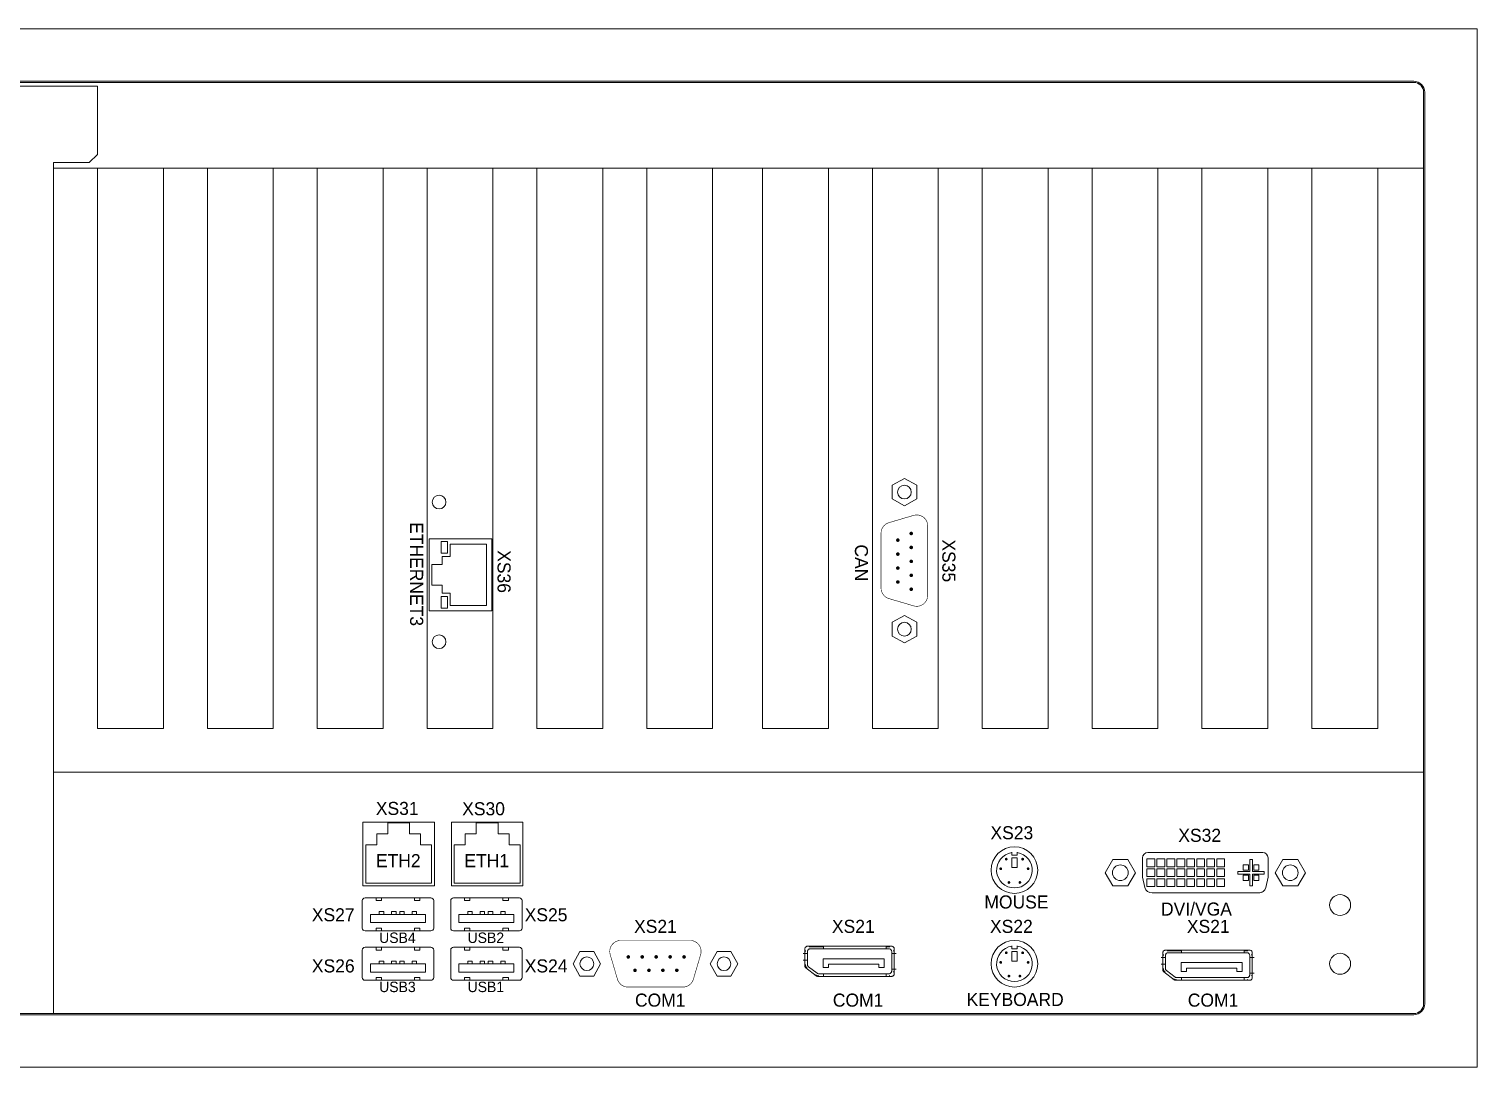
# Model space of a CAD drawing. Extents: x -2364 to 9601, y -871 to 1549.
# Drawn here: x -1607.9 to -1330.9, y 914.8 to 1113.3 of the extents above; entities that cross this region are included whole.
import ezdxf

# ---------------------------------------------------------------- set-up
doc = ezdxf.new("R2010")
doc.units = 0
doc.layers.get('0').update_dxf_attribs({"linetype": 'CONTINUOUS'})
doc.layers.add('IPC', color=150, linetype='CONTINUOUS')
doc.layers.add('NRS', color=1, linetype='CONTINUOUS')

msp = doc.modelspace()

# ---------------------------------------------------------------- linework, layer by layer
at = {"color": 7, "lineweight": 13}
for p, q in [((-1343.02752, 1103.34774), (-1790.45898, 1103.34774)), ((-1343.02752, 1103.13767), (-1790.45898, 1103.13767)), ((-1729.15086, 1102.43359), (-1594.76235, 1102.43359)), ((-1594.76235, 1089.32974), (-1594.76235, 1102.43359)), ((-1341.13697, 926.89589), (-1341.13697, 1101.24712)), ((-1340.9269, 926.89589), (-1340.9269, 1101.24712)), ((-1596.34038, 1087.79438), (-1594.76235, 1089.32974)), ((-1603.15807, 1086.70388), (-1603.15807, 1087.79438)), ((-1603.15807, 1087.79438), (-1596.34038, 1087.79438)), ((-1603.15807, 1086.70388), (-1341.13697, 1086.70388)), ((-1603.15807, 1086.70388), (-1603.15807, 979.57241)), ((-1603.15807, 1086.70388), (-1603.15807, 979.57241)), ((-1603.15807, 1086.70388), (-1603.15807, 925.00534)), ((-1594.7556, 1086.70388), (-1594.7556, 979.57241)), ((-1582.1519, 1086.70388), (-1582.1519, 979.57241)), ((-1582.1519, 1086.70388), (-1582.1519, 979.57241)), ((-1573.74943, 1086.70388), (-1573.74943, 979.57241)), ((-1561.14573, 1086.70388), (-1561.14573, 979.57241)), ((-1561.14573, 1086.70388), (-1561.14573, 979.57241)), ((-1552.74326, 1086.70388), (-1552.74326, 979.57241)), ((-1540.13956, 1086.70388), (-1540.13956, 979.57241)), ((-1540.13956, 1086.70388), (-1540.13956, 979.57241)), ((-1531.73709, 1086.70388), (-1531.73709, 979.57241)), ((-1531.73709, 1086.70388), (-1531.73709, 979.57241)), ((-1365.18501, 1086.70388), (-1524.5317, 1086.70388)), ((-1519.13338, 1086.70388), (-1519.13338, 979.57241)), ((-1519.13338, 1086.70388), (-1519.13338, 979.57241)), ((-1519.13338, 1086.70388), (-1519.13338, 979.57241)), ((-1519.13338, 1086.70388), (-1519.13338, 979.57241)), ((-1510.73091, 1086.70388), (-1510.73091, 979.57241)), ((-1498.12721, 1086.70388), (-1498.12721, 979.57241)), ((-1498.12721, 1086.70388), (-1498.12721, 979.57241)), ((-1489.72474, 1086.70388), (-1489.72474, 979.57241)), ((-1477.12104, 1086.70388), (-1477.12104, 979.57241)), ((-1477.12104, 1086.70388), (-1477.12104, 979.57241)), ((-1467.56587, 1086.70388), (-1467.56587, 979.57241)), ((-1467.56587, 1086.70388), (-1467.56587, 979.57241)), ((-1454.96216, 1086.70388), (-1454.96216, 979.57241)), ((-1454.96216, 1086.70388), (-1454.96216, 979.57241)), ((-1454.96216, 1086.70388), (-1454.96216, 979.57241)), ((-1454.96216, 1086.70388), (-1454.96216, 979.57241)), ((-1446.55969, 1086.70388), (-1446.55969, 979.57241)), ((-1446.55969, 1086.70388), (-1446.55969, 979.57241)), ((-1446.55969, 1086.70388), (-1446.55969, 979.57241)), ((-1433.95599, 1086.70388), (-1433.95599, 979.57241)), ((-1433.95599, 1086.70388), (-1433.95599, 979.57241)), ((-1433.95599, 1086.70388), (-1433.95599, 979.57241)), ((-1433.95599, 1086.70388), (-1433.95599, 979.57241)), ((-1433.95599, 1086.70388), (-1433.95599, 979.57241)), ((-1433.95599, 1086.70388), (-1433.95599, 979.57241)), ((-1425.55352, 1086.70388), (-1425.55352, 979.57241)), ((-1412.94982, 1086.70388), (-1412.94982, 979.57241)), ((-1412.94982, 1086.70388), (-1412.94982, 979.57241)), ((-1404.54735, 1086.70388), (-1404.54735, 979.57241)), ((-1391.94365, 1086.70388), (-1391.94365, 979.57241)), ((-1391.94365, 1086.70388), (-1391.94365, 979.57241)), ((-1383.54118, 1086.70388), (-1383.54118, 979.57241)), ((-1370.93748, 1086.70388), (-1370.93748, 979.57241)), ((-1362.53501, 1086.70388), (-1362.53501, 979.57241)), ((-1349.9313, 1086.70388), (-1349.9313, 979.57241)), ((-1442.80851, 1026.08376), (-1440.44792, 1027.3952)), ((-1442.80851, 1023.46089), (-1442.80851, 1026.08376)), ((-1440.44792, 1027.3952), (-1438.08733, 1026.08376)), ((-1438.08733, 1026.08376), (-1438.08733, 1023.46089)), ((-1440.44792, 1022.14945), (-1442.80851, 1023.46089)), ((-1438.08733, 1023.46089), (-1440.44792, 1022.14945)), ((-1531.34397, 1015.81904), (-1531.34397, 1002.06904)), ((-1519.34397, 1015.81904), (-1531.34397, 1015.81904)), ((-1529.04683, 1013.06904), (-1529.04683, 1015.31904)), ((-1529.04683, 1015.31904), (-1527.79683, 1015.31904)), ((-1527.79683, 1015.31904), (-1527.79683, 1013.06904)), ((-1527.34397, 1014.81904), (-1527.34397, 1012.44404)), ((-1520.34397, 1014.81904), (-1527.34397, 1014.81904)), ((-1520.34397, 1014.81904), (-1520.34397, 1003.06904)), ((-1519.34397, 1015.81904), (-1519.34397, 1002.06904)), ((-1530.84397, 1010.94404), (-1530.84397, 1006.94404)), ((-1530.84397, 1010.94404), (-1528.84397, 1010.94404)), ((-1527.79683, 1013.06904), (-1529.04683, 1013.06904)), ((-1528.84397, 1012.44404), (-1527.34397, 1012.44404)), ((-1528.84397, 1012.44404), (-1528.84397, 1010.94404)), ((-1530.84397, 1006.94404), (-1528.84397, 1006.94404)), ((-1528.84397, 1006.94404), (-1528.84397, 1005.44404)), ((-1528.84397, 1005.44404), (-1527.34397, 1005.44404)), ((-1527.34397, 1005.44404), (-1527.34397, 1003.06904)), ((-1527.79683, 1004.81904), (-1529.04683, 1004.81904)), ((-1529.04683, 1004.81904), (-1529.04683, 1002.56904)), ((-1529.04683, 1002.56904), (-1527.79683, 1002.56904)), ((-1527.79683, 1002.56904), (-1527.79683, 1004.81904)), ((-1520.34397, 1003.06904), (-1527.34397, 1003.06904)), ((-1519.34397, 1002.06904), (-1531.34397, 1002.06904)), ((-1442.80851, 999.85501), (-1440.44792, 1001.16645)), ((-1442.80851, 997.23213), (-1442.80851, 999.85501)), ((-1440.44792, 1001.16645), (-1438.08733, 999.85501)), ((-1438.08733, 999.85501), (-1438.08733, 997.23213)), ((-1440.44792, 995.9207), (-1442.80851, 997.23213)), ((-1438.08733, 997.23213), (-1440.44792, 995.9207)), ((-1582.1519, 979.57241), (-1594.7556, 979.57241)), ((-1561.14573, 979.57241), (-1573.74943, 979.57241)), ((-1540.13956, 979.57241), (-1552.74326, 979.57241)), ((-1519.13338, 979.57241), (-1531.73709, 979.57241)), ((-1519.13338, 979.57241), (-1531.73709, 979.57241)), ((-1498.12721, 979.57241), (-1510.73091, 979.57241)), ((-1477.12104, 979.57241), (-1489.72474, 979.57241)), ((-1454.96216, 979.57241), (-1467.56587, 979.57241)), ((-1433.95599, 979.57241), (-1446.55969, 979.57241)), ((-1433.95599, 979.57241), (-1446.55969, 979.57241)), ((-1412.94982, 979.57241), (-1425.55352, 979.57241)), ((-1391.94365, 979.57241), (-1404.54735, 979.57241)), ((-1370.93748, 979.57241), (-1383.54118, 979.57241)), ((-1349.9313, 979.57241), (-1362.53501, 979.57241)), ((-1341.13697, 971.16994), (-1603.15807, 971.16994)), ((-1543.99254, 961.63611), (-1543.99254, 949.44034)), ((-1543.99254, 961.63611), (-1530.33853, 961.63611)), ((-1539.26615, 961.51889), (-1535.06491, 961.51889)), ((-1539.26615, 959.41827), (-1539.26615, 961.51889)), ((-1535.06491, 961.51889), (-1535.06491, 959.41827)), ((-1530.33853, 949.44034), (-1530.33853, 961.63611)), ((-1527.08296, 961.63611), (-1527.08296, 949.44034)), ((-1527.08296, 961.63611), (-1513.42895, 961.63611)), ((-1522.35657, 959.41827), (-1522.35657, 961.51889)), ((-1522.35657, 961.51889), (-1518.15533, 961.51889)), ((-1518.15533, 961.51889), (-1518.15533, 959.41827)), ((-1513.42895, 949.44034), (-1513.42895, 961.63611)), ((-1541.36677, 957.31766), (-1541.36677, 959.41827)), ((-1541.36677, 959.41827), (-1539.26615, 959.41827)), ((-1535.06491, 959.41827), (-1532.9643, 959.41827)), ((-1532.9643, 959.41827), (-1532.9643, 957.31766)), ((-1524.45719, 959.41827), (-1522.35657, 959.41827)), ((-1524.45719, 957.31766), (-1524.45719, 959.41827)), ((-1518.15533, 959.41827), (-1516.05472, 959.41827)), ((-1516.05472, 959.41827), (-1516.05472, 957.31766)), ((-1543.46738, 949.9655), (-1543.46738, 957.31766)), ((-1543.46738, 957.31766), (-1541.36677, 957.31766)), ((-1532.9643, 957.31766), (-1530.86368, 957.31766)), ((-1530.86368, 957.31766), (-1530.86368, 949.9655)), ((-1526.5578, 957.31766), (-1524.45719, 957.31766)), ((-1526.5578, 949.9655), (-1526.5578, 957.31766)), ((-1516.05472, 957.31766), (-1513.9541, 957.31766)), ((-1513.9541, 957.31766), (-1513.9541, 949.9655)), ((-1419.92545, 955.86851), (-1419.92545, 955.34393)), ((-1418.8763, 955.34393), (-1418.8763, 955.86851)), ((-1393.89504, 955.82495), (-1371.89504, 955.82495)), ((-1419.92545, 955.34393), (-1418.8763, 955.34393)), ((-1419.92545, 952.98334), (-1419.92545, 954.81936)), ((-1419.92545, 954.81936), (-1418.8763, 954.81936)), ((-1418.8763, 952.98334), (-1419.92545, 952.98334)), ((-1418.8763, 954.81936), (-1418.8763, 952.98334)), ((-1400.58841, 954.46495), (-1402.03179, 951.96495)), ((-1397.70166, 954.46495), (-1400.58841, 954.46495)), ((-1396.25829, 951.96495), (-1397.70166, 954.46495)), ((-1394.89504, 951.10495), (-1394.89504, 954.82495)), ((-1394.05504, 953.11995), (-1394.05504, 954.61995)), ((-1394.05504, 954.61995), (-1392.55504, 954.61995)), ((-1394.05504, 953.11995), (-1392.55504, 953.11995)), ((-1394.05504, 951.21495), (-1394.05504, 952.71495)), ((-1394.05504, 952.71495), (-1392.55504, 952.71495)), ((-1392.55504, 953.11995), (-1392.55504, 954.61995)), ((-1392.55504, 951.21495), (-1392.55504, 952.71495)), ((-1392.15004, 953.11995), (-1392.15004, 954.61995)), ((-1392.15004, 954.61995), (-1390.65004, 954.61995)), ((-1392.15004, 953.11995), (-1390.65004, 953.11995)), ((-1392.15004, 952.71495), (-1390.65004, 952.71495)), ((-1392.15004, 951.21495), (-1392.15004, 952.71495)), ((-1390.65004, 953.11995), (-1390.65004, 954.61995)), ((-1390.65004, 951.21495), (-1390.65004, 952.71495)), ((-1390.24504, 953.11995), (-1390.24504, 954.61995)), ((-1390.24504, 954.61995), (-1388.74504, 954.61995)), ((-1390.24504, 953.11995), (-1388.74504, 953.11995)), ((-1390.24504, 952.71495), (-1388.74504, 952.71495)), ((-1390.24504, 951.21495), (-1390.24504, 952.71495)), ((-1388.74504, 953.11995), (-1388.74504, 954.61995)), ((-1388.74504, 951.21495), (-1388.74504, 952.71495)), ((-1388.34004, 953.11995), (-1388.34004, 954.61995)), ((-1388.34004, 954.61995), (-1386.84004, 954.61995)), ((-1388.34004, 953.11995), (-1386.84004, 953.11995)), ((-1388.34004, 952.71495), (-1386.84004, 952.71495)), ((-1388.34004, 951.21495), (-1388.34004, 952.71495)), ((-1386.84004, 953.11995), (-1386.84004, 954.61995)), ((-1386.84004, 951.21495), (-1386.84004, 952.71495)), ((-1386.43504, 953.11995), (-1386.43504, 954.61995)), ((-1386.43504, 954.61995), (-1384.93504, 954.61995)), ((-1386.43504, 953.11995), (-1384.93504, 953.11995)), ((-1386.43504, 952.71495), (-1384.93504, 952.71495)), ((-1386.43504, 951.21495), (-1386.43504, 952.71495)), ((-1384.93504, 953.11995), (-1384.93504, 954.61995)), ((-1384.93504, 951.21495), (-1384.93504, 952.71495)), ((-1384.53004, 953.11995), (-1384.53004, 954.61995)), ((-1384.53004, 954.61995), (-1383.03004, 954.61995)), ((-1384.53004, 953.11995), (-1383.03004, 953.11995)), ((-1384.53004, 952.71495), (-1383.03004, 952.71495)), ((-1384.53004, 951.21495), (-1384.53004, 952.71495)), ((-1383.03004, 953.11995), (-1383.03004, 954.61995)), ((-1383.03004, 951.21495), (-1383.03004, 952.71495)), ((-1382.62504, 953.11995), (-1382.62504, 954.61995)), ((-1382.62504, 954.61995), (-1381.12504, 954.61995)), ((-1382.62504, 953.11995), (-1381.12504, 953.11995)), ((-1382.62504, 952.71495), (-1381.12504, 952.71495)), ((-1382.62504, 951.21495), (-1382.62504, 952.71495)), ((-1381.12504, 953.11995), (-1381.12504, 954.61995)), ((-1381.12504, 951.21495), (-1381.12504, 952.71495)), ((-1380.72004, 953.11995), (-1380.72004, 954.61995)), ((-1380.72004, 954.61995), (-1379.22004, 954.61995)), ((-1380.72004, 953.11995), (-1379.22004, 953.11995)), ((-1380.72004, 952.71495), (-1379.22004, 952.71495)), ((-1380.72004, 951.21495), (-1380.72004, 952.71495)), ((-1379.22004, 953.11995), (-1379.22004, 954.61995)), ((-1379.22004, 951.21495), (-1379.22004, 952.71495)), ((-1375.64504, 952.46495), (-1375.64504, 953.46495)), ((-1375.64504, 953.46495), (-1374.64504, 953.46495)), ((-1374.64504, 952.46495), (-1374.64504, 953.46495)), ((-1374.39504, 952.21495), (-1374.39504, 954.46495)), ((-1374.39504, 954.46495), (-1373.89504, 954.46495)), ((-1373.89504, 952.21495), (-1373.89504, 954.46495)), ((-1373.64504, 952.46495), (-1373.64504, 953.46495)), ((-1373.64504, 953.46495), (-1372.64504, 953.46495)), ((-1372.64504, 952.46495), (-1372.64504, 953.46495)), ((-1370.89504, 951.10495), (-1370.89504, 954.82495)), ((-1369.53179, 951.96495), (-1368.08841, 954.46495)), ((-1368.08841, 954.46495), (-1365.20166, 954.46495)), ((-1365.20166, 954.46495), (-1363.75829, 951.96495)), ((-1530.86368, 949.9655), (-1543.46738, 949.9655)), ((-1513.9541, 949.9655), (-1526.5578, 949.9655)), ((-1402.03179, 951.96495), (-1400.58841, 949.46495)), ((-1397.70166, 949.46495), (-1396.25829, 951.96495)), ((-1394.89504, 951.10495), (-1394.48692, 949.13061)), ((-1394.05504, 951.21495), (-1392.55504, 951.21495)), ((-1394.05504, 950.80995), (-1394.05504, 949.30995)), ((-1394.05504, 950.80995), (-1392.55504, 950.80995)), ((-1392.55504, 950.80995), (-1392.55504, 949.30995)), ((-1392.15004, 951.21495), (-1390.65004, 951.21495)), ((-1392.15004, 950.80995), (-1390.65004, 950.80995)), ((-1392.15004, 950.80995), (-1392.15004, 949.30995)), ((-1390.65004, 950.80995), (-1390.65004, 949.30995)), ((-1390.24504, 951.21495), (-1388.74504, 951.21495)), ((-1390.24504, 950.80995), (-1388.74504, 950.80995)), ((-1390.24504, 950.80995), (-1390.24504, 949.30995)), ((-1388.74504, 950.80995), (-1388.74504, 949.30995)), ((-1388.34004, 951.21495), (-1386.84004, 951.21495)), ((-1388.34004, 950.80995), (-1386.84004, 950.80995)), ((-1388.34004, 950.80995), (-1388.34004, 949.30995)), ((-1386.84004, 950.80995), (-1386.84004, 949.30995)), ((-1386.43504, 951.21495), (-1384.93504, 951.21495)), ((-1386.43504, 950.80995), (-1384.93504, 950.80995)), ((-1386.43504, 950.80995), (-1386.43504, 949.30995)), ((-1384.93504, 950.80995), (-1384.93504, 949.30995)), ((-1384.53004, 951.21495), (-1383.03004, 951.21495)), ((-1384.53004, 950.80995), (-1383.03004, 950.80995)), ((-1384.53004, 950.80995), (-1384.53004, 949.30995)), ((-1383.03004, 950.80995), (-1383.03004, 949.30995)), ((-1382.62504, 951.21495), (-1381.12504, 951.21495)), ((-1382.62504, 950.80995), (-1381.12504, 950.80995)), ((-1382.62504, 950.80995), (-1382.62504, 949.30995)), ((-1381.12504, 950.80995), (-1381.12504, 949.30995)), ((-1380.72004, 951.21495), (-1379.22004, 951.21495)), ((-1380.72004, 950.80995), (-1379.22004, 950.80995)), ((-1380.72004, 950.80995), (-1380.72004, 949.30995)), ((-1379.22004, 950.80995), (-1379.22004, 949.30995)), ((-1376.64504, 952.21495), (-1374.39504, 952.21495)), ((-1376.64504, 951.71495), (-1376.64504, 952.21495)), ((-1376.64504, 951.71495), (-1374.39504, 951.71495)), ((-1375.64504, 952.46495), (-1374.64504, 952.46495)), ((-1375.64504, 951.46495), (-1374.64504, 951.46495)), ((-1375.64504, 951.46495), (-1375.64504, 950.46495)), ((-1375.64504, 950.46495), (-1374.64504, 950.46495)), ((-1374.64504, 951.46495), (-1374.64504, 950.46495)), ((-1374.39504, 949.46495), (-1374.39504, 951.71495)), ((-1373.89504, 952.21495), (-1371.64504, 952.21495)), ((-1373.89504, 951.71495), (-1371.64504, 951.71495)), ((-1373.89504, 949.46495), (-1373.89504, 951.71495)), ((-1373.64504, 952.46495), (-1372.64504, 952.46495)), ((-1373.64504, 951.46495), (-1373.64504, 950.46495)), ((-1373.64504, 951.46495), (-1372.64504, 951.46495)), ((-1373.64504, 950.46495), (-1372.64504, 950.46495)), ((-1372.64504, 951.46495), (-1372.64504, 950.46495)), ((-1371.64504, 951.71495), (-1371.64504, 952.21495)), ((-1370.89504, 951.10495), (-1371.30315, 949.13061)), ((-1368.08841, 949.46495), (-1369.53179, 951.96495)), ((-1363.75829, 951.96495), (-1365.20166, 949.46495)), ((-1543.99254, 949.44034), (-1530.33853, 949.44034)), ((-1527.08296, 949.44034), (-1513.42895, 949.44034)), ((-1400.58841, 949.46495), (-1397.70166, 949.46495)), ((-1394.05504, 949.30995), (-1392.55504, 949.30995)), ((-1393.0639, 948.10495), (-1372.72618, 948.10495)), ((-1392.15004, 949.30995), (-1390.65004, 949.30995)), ((-1390.24504, 949.30995), (-1388.74504, 949.30995)), ((-1388.34004, 949.30995), (-1386.84004, 949.30995)), ((-1386.43504, 949.30995), (-1384.93504, 949.30995)), ((-1384.53004, 949.30995), (-1383.03004, 949.30995)), ((-1382.62504, 949.30995), (-1381.12504, 949.30995)), ((-1380.72004, 949.30995), (-1379.22004, 949.30995)), ((-1374.39504, 949.46495), (-1373.89504, 949.46495)), ((-1365.20166, 949.46495), (-1368.08841, 949.46495)), ((-1544.12762, 941.37598), (-1544.12762, 946.62795)), ((-1543.60242, 947.15315), (-1530.9977, 947.15315)), ((-1541.50164, 946.62795), (-1541.50164, 947.15315)), ((-1541.50164, 946.62795), (-1540.45124, 946.62795)), ((-1540.03109, 944.52716), (-1540.8714, 944.52716)), ((-1540.8714, 944.52716), (-1540.8714, 944.00197)), ((-1540.45124, 946.62795), (-1540.45124, 947.15315)), ((-1540.03109, 944.52716), (-1540.03109, 944.00197)), ((-1537.6677, 944.52716), (-1538.50802, 944.52716)), ((-1538.50802, 944.52716), (-1538.50802, 944.00197)), ((-1537.6677, 944.52716), (-1537.6677, 944.00197)), ((-1536.93243, 944.00197), (-1536.93243, 944.52716)), ((-1536.09211, 944.52716), (-1536.93243, 944.52716)), ((-1536.09211, 944.00197), (-1536.09211, 944.52716)), ((-1534.56904, 944.00197), (-1534.56904, 944.52716)), ((-1533.72873, 944.52716), (-1534.56904, 944.52716)), ((-1534.14888, 947.15315), (-1534.14888, 946.62795)), ((-1534.14888, 946.62795), (-1533.09849, 946.62795)), ((-1533.72873, 944.00197), (-1533.72873, 944.52716)), ((-1533.09849, 947.15315), (-1533.09849, 946.62795)), ((-1530.47251, 946.62795), (-1530.47251, 941.37598)), ((-1527.21804, 941.37598), (-1527.21804, 946.62795)), ((-1526.69284, 947.15315), (-1514.08812, 947.15315)), ((-1524.59206, 946.62795), (-1524.59206, 947.15315)), ((-1524.59206, 946.62795), (-1523.54166, 946.62795)), ((-1523.12151, 944.52716), (-1523.96182, 944.52716)), ((-1523.96182, 944.52716), (-1523.96182, 944.00197)), ((-1523.54166, 946.62795), (-1523.54166, 947.15315)), ((-1523.12151, 944.52716), (-1523.12151, 944.00197)), ((-1520.75812, 944.52716), (-1521.59844, 944.52716)), ((-1521.59844, 944.52716), (-1521.59844, 944.00197)), ((-1520.75812, 944.52716), (-1520.75812, 944.00197)), ((-1520.02285, 944.00197), (-1520.02285, 944.52716)), ((-1519.18253, 944.52716), (-1520.02285, 944.52716)), ((-1519.18253, 944.00197), (-1519.18253, 944.52716)), ((-1517.65946, 944.00197), (-1517.65946, 944.52716)), ((-1516.81915, 944.52716), (-1517.65946, 944.52716)), ((-1517.2393, 947.15315), (-1517.2393, 946.62795)), ((-1517.2393, 946.62795), (-1516.18891, 946.62795)), ((-1516.81915, 944.00197), (-1516.81915, 944.52716)), ((-1516.18891, 947.15315), (-1516.18891, 946.62795)), ((-1513.56293, 946.62795), (-1513.56293, 941.37598)), ((-1532.0481, 944.00197), (-1542.55203, 944.00197)), ((-1542.55203, 944.00197), (-1542.55203, 942.42638)), ((-1542.55203, 942.42638), (-1532.0481, 942.42638)), ((-1532.0481, 942.42638), (-1532.0481, 944.00197)), ((-1525.64245, 944.00197), (-1525.64245, 942.42638)), ((-1515.13852, 944.00197), (-1525.64245, 944.00197)), ((-1525.64245, 942.42638), (-1515.13852, 942.42638)), ((-1515.13852, 942.42638), (-1515.13852, 944.00197)), ((-1530.9977, 940.85079), (-1543.60242, 940.85079)), ((-1541.50164, 940.85079), (-1541.50164, 941.37598)), ((-1540.45124, 941.37598), (-1541.50164, 941.37598)), ((-1540.45124, 940.85079), (-1540.45124, 941.37598)), ((-1533.09849, 941.37598), (-1534.14888, 941.37598)), ((-1534.14888, 941.37598), (-1534.14888, 940.85079)), ((-1533.09849, 941.37598), (-1533.09849, 940.85079)), ((-1514.08812, 940.85079), (-1526.69284, 940.85079)), ((-1524.59206, 940.85079), (-1524.59206, 941.37598)), ((-1523.54166, 941.37598), (-1524.59206, 941.37598)), ((-1523.54166, 940.85079), (-1523.54166, 941.37598)), ((-1517.2393, 941.37598), (-1517.2393, 940.85079)), ((-1516.18891, 941.37598), (-1517.2393, 941.37598)), ((-1516.18891, 941.37598), (-1516.18891, 940.85079)), ((-1544.12762, 931.92245), (-1544.12762, 937.17441)), ((-1543.60242, 937.69961), (-1530.9977, 937.69961)), ((-1541.50164, 937.17441), (-1541.50164, 937.69961)), ((-1541.50164, 937.17441), (-1540.45124, 937.17441)), ((-1540.45124, 937.17441), (-1540.45124, 937.69961)), ((-1534.14888, 937.69961), (-1534.14888, 937.17441)), ((-1534.14888, 937.17441), (-1533.09849, 937.17441)), ((-1533.09849, 937.69961), (-1533.09849, 937.17441)), ((-1530.47251, 937.17441), (-1530.47251, 931.92245)), ((-1527.21804, 931.92245), (-1527.21804, 937.17441)), ((-1526.69284, 937.69961), (-1514.08812, 937.69961)), ((-1524.59206, 937.17441), (-1524.59206, 937.69961)), ((-1524.59206, 937.17441), (-1523.54166, 937.17441)), ((-1523.54166, 937.17441), (-1523.54166, 937.69961)), ((-1517.2393, 937.69961), (-1517.2393, 937.17441)), ((-1517.2393, 937.17441), (-1516.18891, 937.17441)), ((-1516.18891, 937.69961), (-1516.18891, 937.17441)), ((-1513.56293, 937.17441), (-1513.56293, 931.92245)), ((-1503.79885, 934.54843), (-1502.48741, 936.90902)), ((-1502.48741, 936.90902), (-1499.86454, 936.90902)), ((-1499.86454, 936.90902), (-1498.5531, 934.54843)), ((-1477.5701, 934.54843), (-1476.25866, 936.90902)), ((-1476.25866, 936.90902), (-1473.63579, 936.90902)), ((-1473.63579, 936.90902), (-1472.32435, 934.54843)), ((-1419.92545, 937.95817), (-1419.92545, 937.43359)), ((-1419.92545, 937.43359), (-1418.8763, 937.43359)), ((-1419.92545, 936.90902), (-1418.8763, 936.90902)), ((-1419.92545, 935.073), (-1419.92545, 936.90902)), ((-1418.8763, 937.43359), (-1418.8763, 937.95817)), ((-1418.8763, 936.90902), (-1418.8763, 935.073)), ((-1532.0481, 934.54843), (-1542.55203, 934.54843)), ((-1542.55203, 934.54843), (-1542.55203, 932.97284)), ((-1540.03109, 935.07363), (-1540.8714, 935.07363)), ((-1540.8714, 935.07363), (-1540.8714, 934.54843)), ((-1540.03109, 935.07363), (-1540.03109, 934.54843)), ((-1537.6677, 935.07363), (-1538.50802, 935.07363)), ((-1538.50802, 935.07363), (-1538.50802, 934.54843)), ((-1537.6677, 935.07363), (-1537.6677, 934.54843)), ((-1536.93243, 934.54843), (-1536.93243, 935.07363)), ((-1536.09211, 935.07363), (-1536.93243, 935.07363)), ((-1536.09211, 934.54843), (-1536.09211, 935.07363)), ((-1534.56904, 934.54843), (-1534.56904, 935.07363)), ((-1533.72873, 935.07363), (-1534.56904, 935.07363)), ((-1533.72873, 934.54843), (-1533.72873, 935.07363)), ((-1532.0481, 932.97284), (-1532.0481, 934.54843)), ((-1515.13852, 934.54843), (-1525.64245, 934.54843)), ((-1525.64245, 934.54843), (-1525.64245, 932.97284)), ((-1523.12151, 935.07363), (-1523.96182, 935.07363)), ((-1523.96182, 935.07363), (-1523.96182, 934.54843)), ((-1523.12151, 935.07363), (-1523.12151, 934.54843)), ((-1521.59844, 935.07363), (-1521.59844, 934.54843)), ((-1520.75812, 935.07363), (-1521.59844, 935.07363)), ((-1520.75812, 935.07363), (-1520.75812, 934.54843)), ((-1520.02285, 934.54843), (-1520.02285, 935.07363)), ((-1519.18253, 935.07363), (-1520.02285, 935.07363)), ((-1519.18253, 934.54843), (-1519.18253, 935.07363)), ((-1517.65946, 934.54843), (-1517.65946, 935.07363)), ((-1516.81915, 935.07363), (-1517.65946, 935.07363)), ((-1516.81915, 934.54843), (-1516.81915, 935.07363)), ((-1515.13852, 932.97284), (-1515.13852, 934.54843)), ((-1502.48741, 932.18784), (-1503.79885, 934.54843)), ((-1498.5531, 934.54843), (-1499.86454, 932.18784)), ((-1476.25866, 932.18784), (-1477.5701, 934.54843)), ((-1472.32435, 934.54843), (-1473.63579, 932.18784)), ((-1418.8763, 935.073), (-1419.92545, 935.073)), ((-1530.9977, 931.39725), (-1543.60242, 931.39725)), ((-1542.55203, 932.97284), (-1532.0481, 932.97284)), ((-1541.50164, 931.39725), (-1541.50164, 931.92245)), ((-1540.45124, 931.92245), (-1541.50164, 931.92245)), ((-1540.45124, 931.39725), (-1540.45124, 931.92245)), ((-1533.09849, 931.92245), (-1534.14888, 931.92245)), ((-1534.14888, 931.92245), (-1534.14888, 931.39725)), ((-1533.09849, 931.92245), (-1533.09849, 931.39725)), ((-1514.08812, 931.39725), (-1526.69284, 931.39725)), ((-1525.64245, 932.97284), (-1515.13852, 932.97284)), ((-1524.59206, 931.39725), (-1524.59206, 931.92245)), ((-1523.54166, 931.92245), (-1524.59206, 931.92245)), ((-1523.54166, 931.39725), (-1523.54166, 931.92245)), ((-1516.18891, 931.92245), (-1517.2393, 931.92245)), ((-1517.2393, 931.92245), (-1517.2393, 931.39725)), ((-1516.18891, 931.92245), (-1516.18891, 931.39725)), ((-1499.86454, 932.18784), (-1502.48741, 932.18784)), ((-1473.63579, 932.18784), (-1476.25866, 932.18784)), ((-1790.45898, 925.00534), (-1343.02752, 925.00534)), ((-1790.45898, 924.79528), (-1343.02752, 924.79528))]:
    msp.add_line(p, q, dxfattribs=at)
msp.add_lwpolyline([(-1802.5596, 1113.34774), (-1330.9269, 1113.34774), (-1330.9269, 914.79528), (-1802.5596, 914.79528)], close=True, dxfattribs=at)
for points, const_width in [([(-1435.98903, 1018.29598), (-1435.98903, 1005.01992, -0.500705616), (-1438.6794, 1003.00688), (-1443.40058, 1004.39546, -0.332706414), (-1444.90681, 1006.4085), (-1444.90681, 1016.9074, -0.332706414), (-1443.40058, 1018.92043), (-1438.6794, 1020.30901, -0.500705616)], 0.10492), ([(-1439.30882, 1016.84987, 1), (-1438.96645, 1016.84987, 1)], 0.34237), ([(-1441.87261, 1015.57172, 1), (-1441.53024, 1015.57172, 1)], 0.34237), ([(-1439.30882, 1014.18209, 1), (-1438.96645, 1014.18209, 1)], 0.34237), ([(-1441.87261, 1012.90393, 1), (-1441.53024, 1012.90393, 1)], 0.34237), ([(-1439.30882, 1011.51431, 1), (-1438.96645, 1011.51431, 1)], 0.34237), ([(-1441.87261, 1010.23615, 1), (-1441.53024, 1010.23615, 1)], 0.34237), ([(-1439.30882, 1008.84652, 1), (-1438.96645, 1008.84652, 1)], 0.34237), ([(-1441.87261, 1007.56836, 1), (-1441.53024, 1007.56836, 1)], 0.34237), ([(-1439.30882, 1006.17874, 1), (-1438.96645, 1006.17874, 1)], 0.34237), ([(-1422.15489, 952.72106, 1), (-1421.89261, 952.72106, 1)], 0.26229), ([(-1421.10574, 954.55707, 1), (-1420.84346, 954.55707, 1)], 0.26229), ([(-1417.95829, 954.55707, 1), (-1417.696, 954.55707, 1)], 0.26229), ([(-1416.90914, 952.72106, 1), (-1416.64685, 952.72106, 1)], 0.26229), ([(-1420.58117, 950.09818, 1), (-1420.31888, 950.09818, 1)], 0.26229), ([(-1418.48287, 950.09818, 1), (-1418.22058, 950.09818, 1)], 0.26229), ([(-1494.69963, 939.00732), (-1481.42357, 939.00732, -0.500705616), (-1479.41053, 936.31695), (-1480.79911, 931.59577, -0.332706414), (-1482.81215, 930.08954), (-1493.31105, 930.08954, -0.332706414), (-1495.32408, 931.59577), (-1496.71267, 936.31695, -0.500705616)], 0.10492), ([(-1493.25353, 935.68752, 1), (-1493.25353, 936.02989, 1)], 0.34237), ([(-1490.58574, 935.68752, 1), (-1490.58574, 936.02989, 1)], 0.34237), ([(-1487.91796, 935.68752, 1), (-1487.91796, 936.02989, 1)], 0.34237), ([(-1485.25017, 935.68752, 1), (-1485.25017, 936.02989, 1)], 0.34237), ([(-1482.58239, 935.68752, 1), (-1482.58239, 936.02989, 1)], 0.34237), ([(-1421.10574, 936.64673, 1), (-1420.84346, 936.64673, 1)], 0.26229), ([(-1417.95829, 936.64673, 1), (-1417.696, 936.64673, 1)], 0.26229), ([(-1491.97537, 933.12374, 1), (-1491.97537, 933.46611, 1)], 0.34237), ([(-1489.30758, 933.12374, 1), (-1489.30758, 933.46611, 1)], 0.34237), ([(-1486.6398, 933.12374, 1), (-1486.6398, 933.46611, 1)], 0.34237), ([(-1483.97202, 933.12374, 1), (-1483.97202, 933.46611, 1)], 0.34237), ([(-1422.15489, 934.81072, 1), (-1421.89261, 934.81072, 1)], 0.26229), ([(-1416.90914, 934.81072, 1), (-1416.64685, 934.81072, 1)], 0.26229), ([(-1420.58117, 932.18784, 1), (-1420.31888, 932.18784, 1)], 0.26229), ([(-1418.48287, 932.18784, 1), (-1418.22058, 932.18784, 1)], 0.26229)]:
    msp.add_lwpolyline(points, format="xyb", close=True, dxfattribs=dict(at, const_width=const_width))
at = {"color": 7, "lineweight": 13, "const_width": 0.1}
msp.add_lwpolyline([(-1393.89504, 955.82495), (-1371.89504, 955.82495, -0.414213562), (-1370.89504, 954.82495), (-1370.89504, 951.10495), (-1371.30315, 949.13061, -0.389264752), (-1372.72618, 948.10495), (-1393.0639, 948.10495, -0.322822806), (-1394.48692, 949.13061), (-1394.89504, 951.10495), (-1394.89504, 954.82495, -0.414213562), (-1393.89504, 955.82495, -1)], format="xyb", dxfattribs=at)
at = {"color": 7, "lineweight": 13}
for centre, radius in [((-1440.44792, 1024.77232), 1.31144), ((-1529.42741, 1022.8527), 1.31144), ((-1440.44792, 998.54357), 1.31144), ((-1529.42741, 996.15093), 1.31144), ((-1419.40087, 952.45877), 4.45889), ((-1399.14504, 951.96495), 1.5), ((-1366.64504, 951.96495), 1.5), ((-1357.11853, 945.78766), 2), ((-1419.40087, 934.54843), 4.45889), ((-1357.11853, 934.54843), 2), ((-1501.17598, 934.54843), 1.31144), ((-1474.94722, 934.54843), 1.31144)]:
    msp.add_circle(centre, radius, dxfattribs=at)
for centre, radius, start, end in [((-1343.02752, 1101.24712), 2.10062, 0, 90), ((-1343.02752, 1101.24712), 1.89056, 0, 90), ((-1419.40087, 952.45877), 3.40974, 98.7461623, 81.2538377), ((-1393.89504, 954.82495), 1, 90, 180), ((-1371.89504, 954.82495), 1, 0, 90), ((-1393.0639, 949.60495), 1.5, 198.4349488, 270), ((-1372.72618, 949.60495), 1.5, 270, 341.5650512), ((-1543.60242, 946.62795), 0.5252, 90, 180), ((-1530.9977, 946.62795), 0.5252, 0, 90), ((-1526.69284, 946.62795), 0.5252, 90, 180), ((-1514.08812, 946.62795), 0.5252, 0, 90), ((-1543.60242, 941.37598), 0.5252, 180, 270), ((-1530.9977, 941.37598), 0.5252, 270, 0), ((-1526.69284, 941.37598), 0.5252, 180, 270), ((-1514.08812, 941.37598), 0.5252, 270, 0), ((-1543.60242, 937.17441), 0.5252, 90, 180), ((-1530.9977, 937.17441), 0.5252, 0, 90), ((-1526.69284, 937.17441), 0.5252, 90, 180), ((-1514.08812, 937.17441), 0.5252, 0, 90), ((-1419.40087, 934.54843), 3.40974, 98.7461623, 81.2538377), ((-1543.60242, 931.92245), 0.5252, 180, 270), ((-1530.9977, 931.92245), 0.5252, 270, 0), ((-1526.69284, 931.92245), 0.5252, 180, 270), ((-1514.08812, 931.92245), 0.5252, 270, 0), ((-1343.02752, 926.89589), 2.10062, 270, 0), ((-1343.02752, 926.89589), 1.89056, 270, 0)]:
    msp.add_arc(centre, radius, start, end, dxfattribs=at)
at = {"layer": 'IPC', "color": 7, "linetype": 'Continuous', "lineweight": 15}
for p, q in [((-1459.47918, 934.1381), (-1459.47918, 937.40025)), ((-1459.34394, 937.07744), (-1459.37918, 936.90025)), ((-1458.97918, 937.90026), (-1442.87918, 937.90026)), ((-1458.97918, 936.90025), (-1458.97918, 936.52026)), ((-1458.97918, 936.52026), (-1458.97918, 935.23526)), ((-1458.47918, 937.80025), (-1458.65637, 937.76501)), ((-1458.47918, 937.80025), (-1455.92918, 937.80025)), ((-1458.47918, 937.40025), (-1455.92918, 937.40025)), ((-1443.92918, 937.40025), (-1455.92918, 937.40025)), ((-1443.37918, 937.80025), (-1443.92918, 937.80025)), ((-1443.37918, 937.40025), (-1443.92918, 937.40025)), ((-1443.202, 937.76501), (-1443.37918, 937.80025)), ((-1442.87918, 936.52026), (-1442.87918, 936.90025)), ((-1442.87918, 936.52026), (-1442.87918, 933.52026)), ((-1442.47918, 936.90025), (-1442.51443, 937.07744)), ((-1442.37918, 937.40025), (-1442.37918, 932.64025)), ((-1391.01047, 933.38894), (-1391.01047, 936.6511)), ((-1390.87522, 936.32829), (-1390.91047, 936.1511)), ((-1390.51047, 937.1511), (-1374.41047, 937.1511)), ((-1390.51047, 936.1511), (-1390.51047, 935.7711)), ((-1390.01047, 937.0511), (-1390.18765, 937.01586)), ((-1390.01047, 937.0511), (-1387.46047, 937.0511)), ((-1390.01047, 936.6511), (-1387.46047, 936.6511)), ((-1375.46047, 936.6511), (-1387.46047, 936.6511)), ((-1374.91047, 937.0511), (-1375.46047, 937.0511)), ((-1374.91047, 936.6511), (-1375.46047, 936.6511)), ((-1374.73328, 937.01586), (-1374.91047, 937.0511)), ((-1374.41047, 935.7711), (-1374.41047, 936.1511)), ((-1374.01047, 936.1511), (-1374.04571, 936.32829)), ((-1373.91047, 936.6511), (-1373.91047, 931.8911)), ((-1457.31335, 932.24234), (-1459.28195, 933.74018)), ((-1458.97918, 935.23526), (-1458.97918, 934.39025)), ((-1457.11252, 932.74026), (-1458.77918, 933.99025)), ((-1455.95134, 935.52025), (-1455.95134, 933.84026)), ((-1455.95134, 935.52025), (-1444.31906, 935.52025)), ((-1455.95134, 933.84026), (-1454.95134, 933.84026)), ((-1454.95134, 934.44025), (-1454.95134, 933.84026)), ((-1445.31907, 934.44025), (-1454.95134, 934.44025)), ((-1445.31907, 934.44025), (-1445.31907, 933.84026)), ((-1444.31906, 933.84026), (-1445.31907, 933.84026)), ((-1444.31906, 933.84026), (-1444.31906, 935.52025)), ((-1442.87918, 933.14025), (-1442.87918, 933.52026)), ((-1390.51047, 935.7711), (-1390.51047, 934.48611)), ((-1390.51047, 934.48611), (-1390.51047, 933.6411)), ((-1387.48263, 934.7711), (-1387.48263, 933.0911)), ((-1387.48263, 934.7711), (-1375.85035, 934.7711)), ((-1386.48263, 933.6911), (-1386.48263, 933.0911)), ((-1376.85035, 933.6911), (-1386.48263, 933.6911)), ((-1376.85035, 933.6911), (-1376.85035, 933.0911)), ((-1375.85035, 933.0911), (-1375.85035, 934.7711)), ((-1374.41047, 935.7711), (-1374.41047, 932.7711)), ((-1442.87918, 932.14026), (-1457.01059, 932.14026)), ((-1456.81252, 932.64025), (-1455.92918, 932.64025)), ((-1443.92918, 932.64025), (-1455.92918, 932.64025)), ((-1443.92918, 932.64025), (-1443.37918, 932.64025)), ((-1443.202, 932.2755), (-1443.37918, 932.24025)), ((-1442.47918, 933.14025), (-1442.51443, 932.96307)), ((-1388.84464, 931.49319), (-1390.81323, 932.99103)), ((-1388.6438, 931.9911), (-1390.31047, 933.2411)), ((-1374.41047, 931.3911), (-1388.54188, 931.3911)), ((-1388.3438, 931.8911), (-1387.46047, 931.8911)), ((-1387.48263, 933.0911), (-1386.48263, 933.0911)), ((-1375.46047, 931.8911), (-1387.46047, 931.8911)), ((-1375.85035, 933.0911), (-1376.85035, 933.0911)), ((-1375.46047, 931.8911), (-1374.91047, 931.8911)), ((-1374.73328, 931.52635), (-1374.91047, 931.4911)), ((-1374.41047, 932.3911), (-1374.41047, 932.7711)), ((-1374.01047, 932.3911), (-1374.04571, 932.21392))]:
    msp.add_line(p, q, dxfattribs=at)
for points, knots in [([(-1459.82418, 936.52026), (-1459.77229, 936.52026), (-1459.66851, 936.52026), (-1459.51224, 936.52026), (-1459.36505, 936.52026), (-1459.23348, 936.52026), (-1459.12381, 936.52026), (-1459.04209, 936.52026), (-1458.98916, 936.52026), (-1458.98251, 936.52026), (-1458.97918, 936.52026)], [0, 0, 0, 0, 0.124999999, 0.250001757, 0.375002826, 0.500000591, 0.625001663, 0.749999429, 0.875003749, 1, 1, 1, 1]), ([(-1459.47918, 937.40025), (-1459.47167, 937.46577), (-1459.45664, 937.59681), (-1459.34101, 937.76208), (-1459.17574, 937.87771), (-1459.0447, 937.89274), (-1458.97918, 937.90026)], [0, 0, 0, 0, 0.250000053, 0.499999534, 0.749999015, 1, 1, 1, 1]), ([(-1458.47918, 937.40025), (-1458.5447, 937.39274), (-1458.67574, 937.37771), (-1458.84101, 937.26208), (-1458.95663, 937.09681), (-1458.97167, 936.96577), (-1458.97918, 936.90025)], [0, 0, 0, 0, 0.250000422, 0.499996689, 0.749999578, 1, 1, 1, 1]), ([(-1455.92918, 937.40025), (-1455.92918, 937.40344), (-1455.92918, 937.40982), (-1455.92918, 937.46064), (-1455.92918, 937.53922), (-1455.92918, 937.64481), (-1455.92918, 937.77222), (-1455.92918, 937.88517), (-1455.92918, 937.95552), (-1455.92918, 937.97526)], [0, 0, 0, 0, 0.156489225, 0.312981455, 0.469467753, 0.625957341, 0.782446588, 0.938938948, 1, 1, 1, 1]), ([(-1443.92918, 937.40025), (-1443.92918, 937.40344), (-1443.92918, 937.40982), (-1443.92918, 937.46064), (-1443.92918, 937.53922), (-1443.92918, 937.64481), (-1443.92918, 937.77222), (-1443.92918, 937.88518), (-1443.92918, 937.95553), (-1443.92918, 937.97528)], [0, 0, 0, 0, 0.156487465, 0.312977933, 0.46946247, 0.625950297, 0.782437784, 0.938928383, 1, 1, 1, 1]), ([(-1442.87918, 936.90025), (-1442.8867, 936.96577), (-1442.90173, 937.09681), (-1443.01735, 937.26209), (-1443.18263, 937.3777), (-1443.31367, 937.39274), (-1443.37918, 937.40025)], [0, 0, 0, 0, 0.250000093, 0.5, 0.749999907, 1, 1, 1, 1]), ([(-1442.87918, 937.90026), (-1442.81366, 937.89274), (-1442.68263, 937.87771), (-1442.51736, 937.76208), (-1442.40173, 937.59681), (-1442.3867, 937.46577), (-1442.37918, 937.40025)], [0, 0, 0, 0, 0.2500007517, 0.5, 0.7499992483, 1, 1, 1, 1]), ([(-1442.87918, 936.52026), (-1442.87586, 936.52026), (-1442.86921, 936.52026), (-1442.81628, 936.52026), (-1442.73456, 936.52026), (-1442.62489, 936.52026), (-1442.49332, 936.52026), (-1442.34613, 936.52026), (-1442.18986, 936.52026), (-1442.08607, 936.52026), (-1442.03418, 936.52026)], [0, 0, 0, 0, 0.124996272, 0.250000612, 0.374998398, 0.49999949, 0.624997276, 0.750001153, 0.874999981, 1, 1, 1, 1]), ([(-1391.01047, 936.6511), (-1391.00295, 936.71662), (-1390.98792, 936.84766), (-1390.87229, 937.01293), (-1390.70702, 937.12856), (-1390.57599, 937.14359), (-1390.51047, 937.1511)], [0, 0, 0, 0, 0.250000053, 0.499999534, 0.749999015, 1, 1, 1, 1]), ([(-1390.01047, 936.6511), (-1390.07599, 936.64359), (-1390.20702, 936.62855), (-1390.3723, 936.51293), (-1390.48792, 936.34766), (-1390.50295, 936.21662), (-1390.51047, 936.1511)], [0, 0, 0, 0, 0.250000422, 0.499996689, 0.749999578, 1, 1, 1, 1]), ([(-1387.46047, 936.6511), (-1387.46047, 936.65429), (-1387.46047, 936.66067), (-1387.46047, 936.71149), (-1387.46047, 936.79007), (-1387.46047, 936.89566), (-1387.46047, 937.02307), (-1387.46047, 937.13602), (-1387.46047, 937.20637), (-1387.46047, 937.22611)], [0, 0, 0, 0, 0.156489225, 0.312981455, 0.469467753, 0.625957341, 0.782446588, 0.938938948, 1, 1, 1, 1]), ([(-1375.46047, 936.6511), (-1375.46047, 936.65429), (-1375.46047, 936.66067), (-1375.46047, 936.71149), (-1375.46047, 936.79007), (-1375.46047, 936.89566), (-1375.46047, 937.02307), (-1375.46047, 937.13602), (-1375.46047, 937.20638), (-1375.46047, 937.22612)], [0, 0, 0, 0, 0.156487465, 0.312977933, 0.46946247, 0.625950297, 0.782437784, 0.938928383, 1, 1, 1, 1]), ([(-1374.41047, 936.1511), (-1374.41798, 936.21662), (-1374.43302, 936.34766), (-1374.54864, 936.51293), (-1374.71391, 936.62855), (-1374.84495, 936.64359), (-1374.91047, 936.6511)], [0, 0, 0, 0, 0.250000093, 0.5, 0.749999907, 1, 1, 1, 1]), ([(-1374.41047, 937.1511), (-1374.34495, 937.14359), (-1374.21391, 937.12856), (-1374.04864, 937.01293), (-1373.93302, 936.84766), (-1373.91798, 936.71662), (-1373.91047, 936.6511)], [0, 0, 0, 0, 0.2500007517, 0.5, 0.7499992483, 1, 1, 1, 1]), ([(-1458.97918, 935.23526), (-1458.98251, 935.23526), (-1458.98916, 935.23526), (-1459.04209, 935.23526), (-1459.12381, 935.23526), (-1459.23348, 935.23526), (-1459.36505, 935.23526), (-1459.51224, 935.23526), (-1459.66851, 935.23526), (-1459.77229, 935.23526), (-1459.82418, 935.23526)], [0, 0, 0, 0, 0.124996251, 0.250000571, 0.374998337, 0.499999409, 0.624997174, 0.749998243, 0.875000001, 1, 1, 1, 1]), ([(-1459.28195, 933.74018), (-1459.31094, 933.76544), (-1459.36893, 933.81595), (-1459.43063, 933.91432), (-1459.47155, 934.02299), (-1459.47664, 934.09973), (-1459.47918, 934.1381)], [0, 0, 0, 0, 0.249996861, 0.500001354, 0.749998238, 1, 1, 1, 1]), ([(-1459.37918, 934.39025), (-1459.37454, 934.32067), (-1459.36524, 934.1815), (-1459.29048, 933.9846), (-1459.17782, 933.80666), (-1459.07206, 933.71572), (-1459.01918, 933.67026)], [0, 0, 0, 0, 0.249998523, 0.500000481, 0.749998233, 1, 1, 1, 1]), ([(-1458.97918, 934.39025), (-1458.9766, 934.3516), (-1458.97144, 934.27428), (-1458.92991, 934.16489), (-1458.86731, 934.06604), (-1458.80856, 934.01551), (-1458.77918, 933.99025)], [0, 0, 0, 0, 0.250002168, 0.500001789, 0.749997832, 1, 1, 1, 1]), ([(-1442.03418, 933.52026), (-1442.08607, 933.52026), (-1442.18986, 933.52026), (-1442.34613, 933.52026), (-1442.49332, 933.52026), (-1442.62489, 933.52026), (-1442.73456, 933.52026), (-1442.81628, 933.52026), (-1442.86921, 933.52026), (-1442.87586, 933.52026), (-1442.87918, 933.52026)], [0, 0, 0, 0, 0.125000019, 0.249998847, 0.375002724, 0.50000051, 0.625001602, 0.749999388, 0.875003728, 1, 1, 1, 1]), ([(-1391.35547, 935.7711), (-1391.30358, 935.7711), (-1391.19979, 935.7711), (-1391.04352, 935.7711), (-1390.89633, 935.7711), (-1390.76477, 935.7711), (-1390.6551, 935.7711), (-1390.57337, 935.7711), (-1390.52044, 935.7711), (-1390.51379, 935.7711), (-1390.51047, 935.7711)], [0, 0, 0, 0, 0.124999999, 0.250001757, 0.375002826, 0.500000591, 0.625001663, 0.749999429, 0.875003749, 1, 1, 1, 1]), ([(-1390.51047, 934.48611), (-1390.51379, 934.48611), (-1390.52044, 934.48611), (-1390.57337, 934.48611), (-1390.6551, 934.48611), (-1390.76477, 934.48611), (-1390.89633, 934.48611), (-1391.04352, 934.48611), (-1391.19979, 934.48611), (-1391.30358, 934.48611), (-1391.35547, 934.48611)], [0, 0, 0, 0, 0.124996251, 0.250000571, 0.374998337, 0.499999409, 0.624997174, 0.749998243, 0.875000001, 1, 1, 1, 1]), ([(-1390.81323, 932.99103), (-1390.84223, 933.01629), (-1390.90022, 933.0668), (-1390.96192, 933.16517), (-1391.00284, 933.27384), (-1391.00792, 933.35057), (-1391.01047, 933.38894)], [0, 0, 0, 0, 0.249996861, 0.500001354, 0.749998238, 1, 1, 1, 1]), ([(-1390.91047, 933.6411), (-1390.90582, 933.57152), (-1390.89653, 933.43235), (-1390.82177, 933.23545), (-1390.70911, 933.05751), (-1390.60335, 932.96657), (-1390.55047, 932.9211)], [0, 0, 0, 0, 0.249998523, 0.500000481, 0.749998233, 1, 1, 1, 1]), ([(-1390.51047, 933.6411), (-1390.50789, 933.60244), (-1390.50272, 933.52513), (-1390.46119, 933.41574), (-1390.3986, 933.31688), (-1390.33985, 933.26636), (-1390.31047, 933.2411)], [0, 0, 0, 0, 0.250002168, 0.500001789, 0.749997832, 1, 1, 1, 1]), ([(-1374.41047, 935.7711), (-1374.40714, 935.7711), (-1374.40049, 935.7711), (-1374.34756, 935.7711), (-1374.26584, 935.7711), (-1374.15617, 935.7711), (-1374.0246, 935.7711), (-1373.87741, 935.7711), (-1373.72114, 935.7711), (-1373.61736, 935.7711), (-1373.56547, 935.7711)], [0, 0, 0, 0, 0.124996272, 0.250000612, 0.374998398, 0.49999949, 0.624997276, 0.750001153, 0.874999981, 1, 1, 1, 1]), ([(-1457.35252, 932.42026), (-1457.26982, 932.36835), (-1457.10443, 932.26453), (-1456.90982, 932.24835), (-1456.81252, 932.24025)], [0, 0, 0, 0, 0.500000327, 1, 1, 1, 1]), ([(-1457.01059, 932.14026), (-1457.06524, 932.14485), (-1457.17453, 932.15405), (-1457.26708, 932.21291), (-1457.31335, 932.24234)], [0, 0, 0, 0, 0.500002298, 1, 1, 1, 1]), ([(-1457.11252, 932.74026), (-1457.06657, 932.71142), (-1456.97469, 932.65374), (-1456.86657, 932.64475), (-1456.81252, 932.64025)], [0, 0, 0, 0, 0.500000589, 1, 1, 1, 1]), ([(-1455.92918, 932.64025), (-1455.92918, 932.63707), (-1455.92918, 932.63069), (-1455.92918, 932.57987), (-1455.92918, 932.50129), (-1455.92918, 932.3957), (-1455.92918, 932.26829), (-1455.92918, 932.15534), (-1455.92918, 932.08499), (-1455.92918, 932.06524)], [0, 0, 0, 0, 0.156488575, 0.312980564, 0.469468571, 0.625957917, 0.782446924, 0.938939042, 1, 1, 1, 1]), ([(-1443.92918, 932.06524), (-1443.92918, 932.08499), (-1443.92918, 932.15534), (-1443.92918, 932.26829), (-1443.92918, 932.3957), (-1443.92918, 932.50129), (-1443.92918, 932.57987), (-1443.92918, 932.63069), (-1443.92918, 932.63707), (-1443.92918, 932.64025)], [0, 0, 0, 0, 0.061060958, 0.217553076, 0.374042083, 0.530531429, 0.687019436, 0.843511425, 1, 1, 1, 1]), ([(-1443.37918, 932.64025), (-1443.31367, 932.64777), (-1443.18263, 932.6628), (-1443.01735, 932.77843), (-1442.90173, 932.9437), (-1442.8867, 933.07474), (-1442.87918, 933.14025)], [0, 0, 0, 0, 0.250000422, 0.500003311, 0.749999578, 1, 1, 1, 1]), ([(-1442.37918, 932.64025), (-1442.3867, 932.57473), (-1442.40173, 932.4437), (-1442.51736, 932.27843), (-1442.68263, 932.1628), (-1442.81366, 932.14777), (-1442.87918, 932.14026)], [0, 0, 0, 0, 0.250000985, 0.500000466, 0.749999947, 1, 1, 1, 1]), ([(-1388.8838, 931.6711), (-1388.8011, 931.6192), (-1388.63571, 931.51538), (-1388.44111, 931.4992), (-1388.3438, 931.4911)], [0, 0, 0, 0, 0.500000327, 1, 1, 1, 1]), ([(-1388.54188, 931.3911), (-1388.59652, 931.3957), (-1388.70582, 931.40489), (-1388.79836, 931.46376), (-1388.84464, 931.49319)], [0, 0, 0, 0, 0.500002298, 1, 1, 1, 1]), ([(-1388.6438, 931.9911), (-1388.59786, 931.96227), (-1388.50597, 931.90459), (-1388.39786, 931.8956), (-1388.3438, 931.8911)], [0, 0, 0, 0, 0.500000589, 1, 1, 1, 1]), ([(-1387.46047, 931.8911), (-1387.46047, 931.88791), (-1387.46047, 931.88154), (-1387.46047, 931.83072), (-1387.46047, 931.75213), (-1387.46047, 931.64654), (-1387.46047, 931.51914), (-1387.46047, 931.40618), (-1387.46047, 931.33584), (-1387.46047, 931.31609)], [0, 0, 0, 0, 0.156488575, 0.312980564, 0.469468571, 0.625957917, 0.782446924, 0.938939042, 1, 1, 1, 1]), ([(-1375.46047, 931.31609), (-1375.46047, 931.33584), (-1375.46047, 931.40618), (-1375.46047, 931.51914), (-1375.46047, 931.64654), (-1375.46047, 931.75213), (-1375.46047, 931.83072), (-1375.46047, 931.88154), (-1375.46047, 931.88791), (-1375.46047, 931.8911)], [0, 0, 0, 0, 0.061060958, 0.217553076, 0.374042083, 0.530531429, 0.687019436, 0.843511425, 1, 1, 1, 1]), ([(-1374.91047, 931.8911), (-1374.84495, 931.89862), (-1374.71391, 931.91365), (-1374.54864, 932.02927), (-1374.43302, 932.19455), (-1374.41798, 932.32558), (-1374.41047, 932.3911)], [0, 0, 0, 0, 0.250000422, 0.500003311, 0.749999578, 1, 1, 1, 1]), ([(-1373.56547, 932.7711), (-1373.61736, 932.7711), (-1373.72114, 932.7711), (-1373.87741, 932.7711), (-1374.0246, 932.7711), (-1374.15617, 932.7711), (-1374.26584, 932.7711), (-1374.34756, 932.7711), (-1374.40049, 932.7711), (-1374.40714, 932.7711), (-1374.41047, 932.7711)], [0, 0, 0, 0, 0.125000019, 0.249998847, 0.375002724, 0.50000051, 0.625001602, 0.749999388, 0.875003728, 1, 1, 1, 1]), ([(-1373.91047, 931.8911), (-1373.91798, 931.82558), (-1373.93302, 931.69455), (-1374.04864, 931.52928), (-1374.21391, 931.41365), (-1374.34495, 931.39862), (-1374.41047, 931.3911)], [0, 0, 0, 0, 0.250000985, 0.500000466, 0.749999947, 1, 1, 1, 1])]:
    msp.add_open_spline(points, degree=3, knots=knots, dxfattribs=at)

# ---------------------------------------------------------------- texts
at = {"layer": 'NRS', "color": 7, "lineweight": 13}
for s, p in [('ETHERNET3', (-1534.97921, 1019.02039)), ('CAN', (-1449.91595, 1014.75151)), ('XS35', (-1433.19506, 1015.71243)), ('XS36', (-1518.25833, 1013.65128))]:
    msp.add_text(s, height=2.5, rotation=270, dxfattribs=at).set_placement(p)
for s, height, p in [('XS31', 2.5, (-1541.53462, 963.0105)), ('XS30', 2.5, (-1525.0198, 962.94477)), ('XS23', 2.5, (-1423.98204, 958.36019)), ('XS32', 2.5, (-1388.05957, 957.86638)), ('ETH2', 2.5, (-1541.5111, 953.02212)), ('ETH1', 2.5, (-1524.60152, 953.02212)), ('MOUSE', 2.5, (-1425.15006, 945.12128)), ('XS27', 2.5, (-1553.77374, 942.66725)), ('XS25', 2.5, (-1513.06374, 942.66725)), ('DVI/VGA', 2.5, (-1391.37257, 943.76207)), ('XS21', 2.5, (-1492.14924, 940.44986)), ('XS21', 2.5, (-1454.3039, 940.44986)), ('XS22', 2.5, (-1424.07303, 940.44986)), ('XS21', 2.5, (-1386.41942, 940.44986)), ('USB4', 2, (-1540.90099, 938.52296)), ('USB2', 2, (-1523.99141, 938.52296)), ('XS26', 2.5, (-1553.76408, 932.8872)), ('XS24', 2.5, (-1513.05408, 932.8872)), ('USB3', 2, (-1540.89712, 929.12793)), ('USB1', 2, (-1523.98754, 929.12793)), ('COM1', 2.5, (-1491.9761, 926.34555)), ('COM1', 2.5, (-1454.13076, 926.34555)), ('KEYBOARD', 2.5, (-1428.55541, 926.46918)), ('COM1', 2.5, (-1386.24628, 926.34555))]:
    msp.add_text(s, height=height, dxfattribs=at).set_placement(p)

doc.saveas('drawing.dxf')
